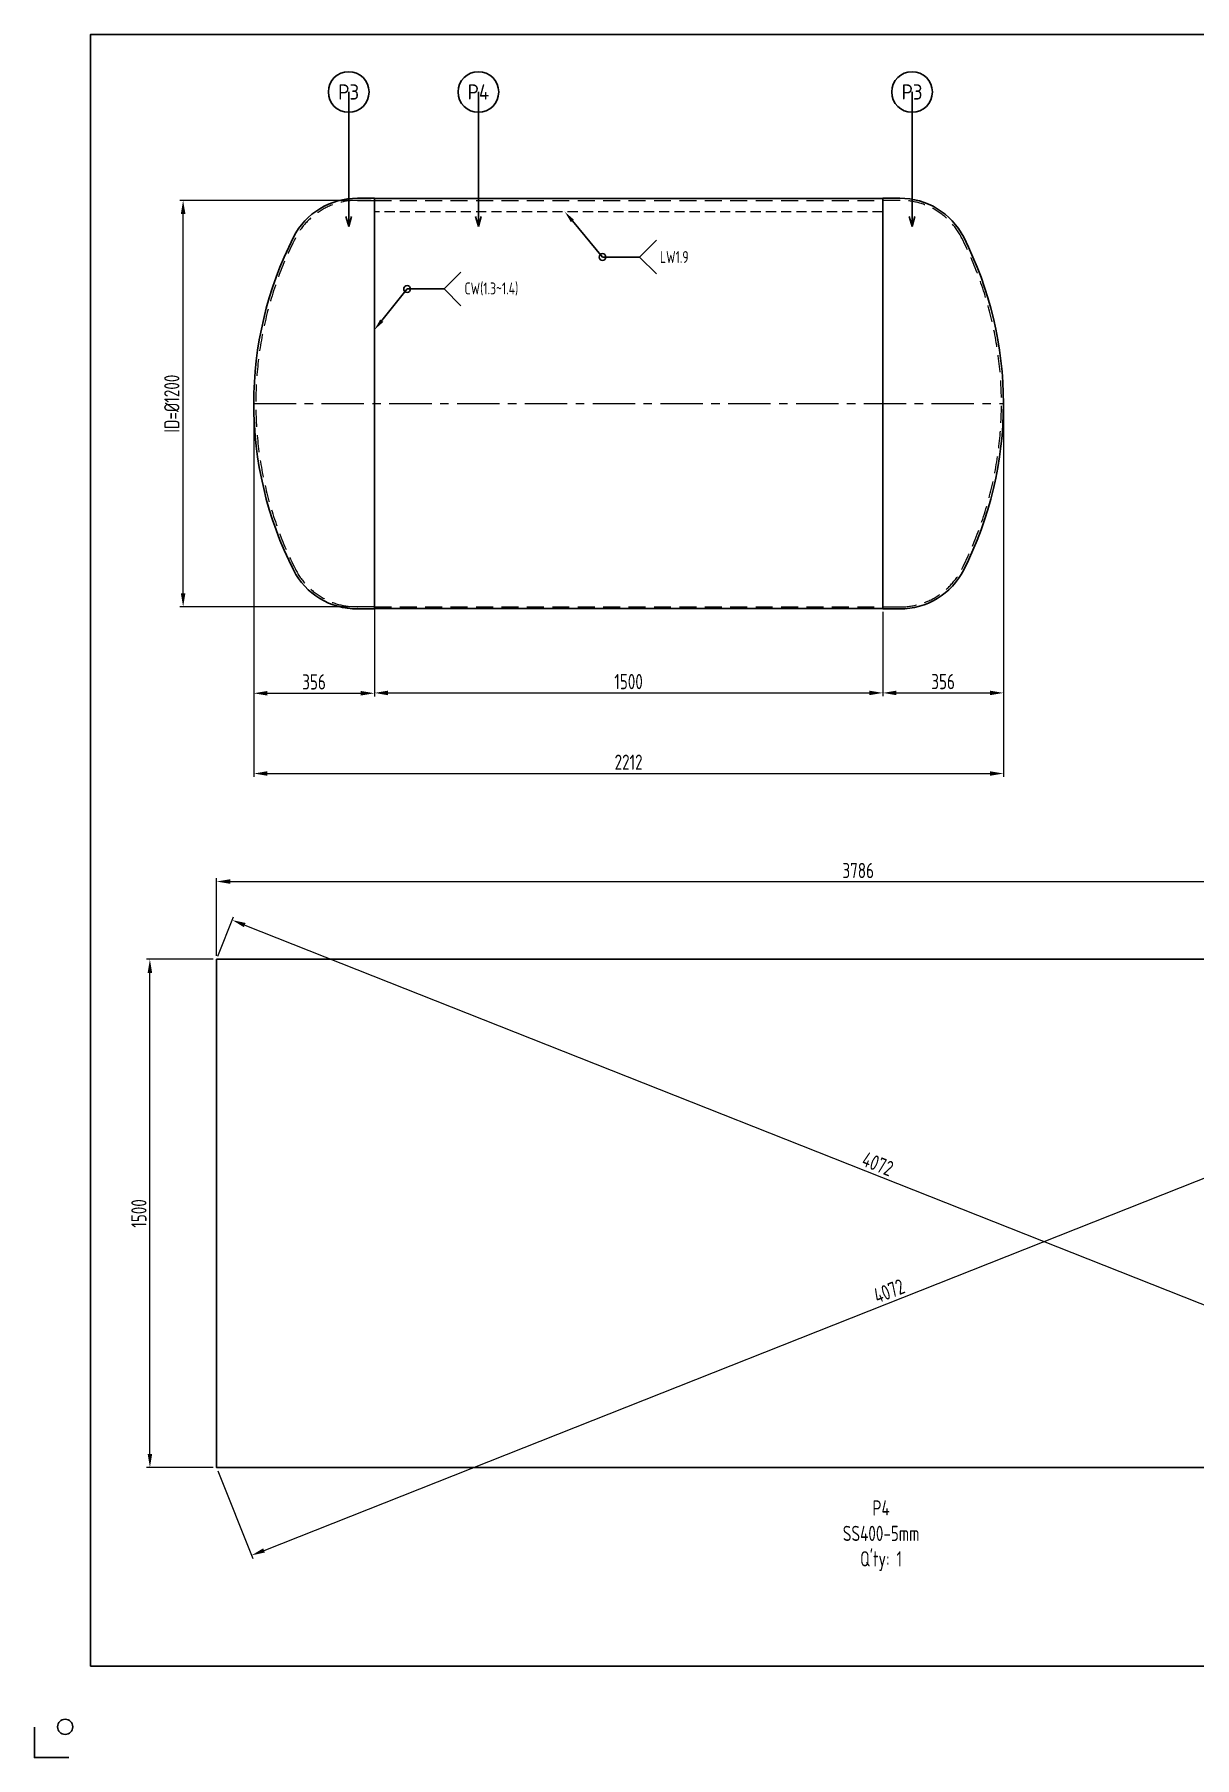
# Model space of a CAD drawing. Header units: millimetres. Extents: x -46397 to 283259, y -8690 to 23983.
# Drawn here: x 35601 to 39024, y -1903 to 3183 of the extents above; entities that cross this region are included whole.
import ezdxf
from ezdxf import colors
from ezdxf.entities.mleader import LeaderData, LeaderLine
from ezdxf.enums import TextEntityAlignment as Align
from ezdxf.math import Vec2, Vec3

# ---------------------------------------------------------------- set-up
doc = ezdxf.new("R2010")
doc.units = ezdxf.units.MM
doc.linetypes.add('CENTER', pattern=[2, 1.25, -0.25, 0.25, -0.25])
doc.linetypes.add('HIDDENX2', pattern=[0.75, 0.5, -0.25])
doc.layers.get('Defpoints').update_dxf_attribs({"lineweight": 0})
for name, color, linetype, lineweight in [('0-Dim', 7, 'Continuous', 0), ('AM_5', 3, 'Continuous', 25), ('Dtext', 255, 'Continuous', 20), ('DUONGCHINH', 7, 'Continuous', 25), ('DUONGTAM', 1, 'CENTER', 0), ('Long_AM_Visible', 30, 'Continuous', 25), ('PHANTOM 2', 8, 'Continuous', 0)]:
    doc.layers.add(name, color=color, linetype=linetype, lineweight=lineweight)
doc.styles.add('Chu va so', font='arial.ttf')
doc.styles.add('GHI CHÚ 1', font='isocp_IV25.ttf', dxfattribs={"width": 0.8})
doc.styles.add('Long_Text', font='isocp.shx', dxfattribs={"width": 0.7})
doc.styles.get("Standard").update_dxf_attribs({"font": 'isocp.shx', "width": 0.8})
doc.styles.add('TCVN', font='arial.ttf')
doc.dimstyles.new('1-30SCALE', dxfattribs={"dimtxt": 75, "dimasz": 75, "dimexe": 37.5, "dimexo": 30, "dimgap": 30, "dimtad": 1, "dimtoh": 1, "dimdec": 0, "dimdsep": 46, "dimtxsty": 'GHI CHÚ 1', "dimcen": 0.09, "dimclrd": 256, "dimclre": 256, "dimclrt": 2, "dimadec": 0, "dimazin": 0, "dimtfac": 1, "dimtdec": 0, "dimtofl": 0, "dimtmove": 0, "dimatfit": 3, "dimfxl": 1, "dimlwd": 0, "dimlwe": 0, "dimarcsym": 0})

# ---------------------------------------------------------------- blocks, each defined once
blk = doc.blocks.new('A$C84ccd93c')
at = {"color": 3, "linetype": 'HIDDENX2', "lineweight": 0, "ltscale": 100, "extrusion": (6.89019e-16, 1, 0)}
for p, q in [((-597.7, 1954.6), (-597.7, 454.6)), ((602.3, 1954.6), (602.3, 454.6))]:
    blk.add_line(p, q, dxfattribs=at)
at = {"color": 3, "linetype": 'HIDDENX2', "lineweight": 0, "ltscale": 100}
for points in [[(-597.7, 1954.6), (-597.7, 2004.6, -0.284518), (-486, 2187.9, -0.238987), (490.7, 2187.9, -0.284518), (602.3, 2004.6), (602.3, 1954.6)], [(-597.7, 454.6), (-597.7, 404.6, 0.284518), (-486, 221.3, 0.238987), (490.7, 221.3, 0.284518), (602.3, 404.6), (602.3, 454.6)]]:
    blk.add_lwpolyline(points, format="xyb", dxfattribs=at)
at = {"layer": 'DUONGCHINH', "color": 2, "ltscale": 10, "extrusion": (6.89019e-16, 1, 0)}
for p, q in [((607.3, 1954.6), (-602.7, 1954.6)), ((-602.7, 1954.6), (-602.7, 454.6)), ((607.3, 1954.6), (607.3, 454.6)), ((607.3, 454.6), (-602.7, 454.6))]:
    blk.add_line(p, q, dxfattribs=at)
at = {"layer": 'DUONGCHINH', "color": 2, "ltscale": 10}
for points in [[(-603.7, 1954.6), (-603.7, 2004.6, -0.28449), (-488.7, 2193.3, -0.238987), (493.4, 2193.3, -0.28449), (608.3, 2004.6), (608.3, 1954.6)], [(-603.7, 454.6), (-603.7, 404.6, 0.28449), (-488.7, 216, 0.238987), (493.4, 216, 0.28449), (608.3, 404.6), (608.3, 454.6)]]:
    blk.add_lwpolyline(points, format="xyb", close=True, dxfattribs=at)
at = {"layer": 'DUONGTAM', "ltscale": 100}
blk.add_line((2.3, 2310.6), (2.3, 98.6), dxfattribs=at)
blk = doc.blocks.new('*D181')
at = {"layer": 'Defpoints', "color": 0, "transparency": 16777216}
for p in [(36039.8, 2693.2), (36604.1, 2693.2, -1.5), (36604.1, 1493.2, -1.5)]:
    blk.add_point(p, dxfattribs=at)
at = {"layer": 'PHANTOM 2', "linetype": 'Continuous', "lineweight": 0, "transparency": 16777216}
for p, q in [((36594.1, 2693.2), (36029.8, 2693.2)), ((36039.8, 1533.2), (36039.8, 2653.2)), ((36594.1, 1493.2), (36029.8, 1493.2))]:
    blk.add_line(p, q, dxfattribs=at)
at = {"layer": 'PHANTOM 2', "transparency": 16777216}
for points in [[(36033.1, 2653.2), (36046.5, 2653.2), (36039.8, 2693.2)], [(36033.1, 1533.2), (36046.5, 1533.2), (36039.8, 1493.2)]]:
    blk.add_solid(points, dxfattribs=at)
at = {"layer": 'PHANTOM 2', "color": 2, "transparency": 16777216, "insert": (36006.4, 2093.2), "char_height": 45, "attachment_point": 5, "rotation": 90, "style": 'GHI CHÚ 1'}
blk.add_mtext('ID=%%C1200', dxfattribs=at)
blk = doc.blocks.new('_TagCircle')
at = {"color": 0, "linetype": 'ByBlock', "lineweight": -2, "transparency": 16777216}
blk.add_circle((0, 0), 4, dxfattribs=at)
at = {"layer": 'Long_AM_Visible', "color": 0, "transparency": 16777216, "style": 'Long_Text'}
blk.add_attdef('TAGNUMBER', text='', height=3, dxfattribs=at).set_placement((0, -1.5), align=Align.CENTER)
blk = doc.blocks.new('_Open30')
at = {"color": 0, "linetype": 'ByBlock', "lineweight": -2}
for p, q in [((-1, 0.27), (0, 0)), ((0, 0), (-1, -0.27)), ((0, 0), (-1, 0))]:
    blk.add_line(p, q, dxfattribs=at)
blk = doc.blocks.new('*D182')
at = {"layer": 'Defpoints', "color": 0, "transparency": 16777216}
for p in [(36248.1, 2093.2, -1.5), (36604.1, 2093.2, -1.5), (36604.1, 1238.3)]:
    blk.add_point(p, dxfattribs=at)
at = {"layer": 'PHANTOM 2', "linetype": 'Continuous', "lineweight": 0, "transparency": 16777216}
for p, q in [((36248.1, 2083.2), (36248.1, 1228.3)), ((36604.1, 2083.2), (36604.1, 1228.3)), ((36288.1, 1238.3), (36564.1, 1238.3))]:
    blk.add_line(p, q, dxfattribs=at)
at = {"layer": 'PHANTOM 2', "transparency": 16777216}
for points in [[(36288.1, 1245), (36288.1, 1231.6), (36248.1, 1238.3)], [(36564.1, 1245), (36564.1, 1231.6), (36604.1, 1238.3)]]:
    blk.add_solid(points, dxfattribs=at)
at = {"layer": 'PHANTOM 2', "color": 2, "transparency": 16777216, "insert": (36426.1, 1271.8), "char_height": 45, "attachment_point": 5, "style": 'GHI CHÚ 1'}
blk.add_mtext('356', dxfattribs=at)
blk = doc.blocks.new('*D183')
at = {"layer": 'Defpoints', "color": 0, "transparency": 16777216}
for p in [(36604.1, 2093.2, -1.5), (38104.1, 1488.2, -1.5), (38104.1, 1239.3)]:
    blk.add_point(p, dxfattribs=at)
at = {"layer": 'PHANTOM 2', "linetype": 'Continuous', "lineweight": 0, "transparency": 16777216}
for p, q in [((36604.1, 2083.2), (36604.1, 1229.3)), ((38104.1, 1478.2), (38104.1, 1229.3)), ((36644.1, 1239.3), (38064.1, 1239.3))]:
    blk.add_line(p, q, dxfattribs=at)
at = {"layer": 'PHANTOM 2', "transparency": 16777216}
for points in [[(36644.1, 1246), (36644.1, 1232.6), (36604.1, 1239.3)], [(38064.1, 1246), (38064.1, 1232.6), (38104.1, 1239.3)]]:
    blk.add_solid(points, dxfattribs=at)
at = {"layer": 'PHANTOM 2', "color": 2, "transparency": 16777216, "insert": (37354.1, 1272.7), "char_height": 45, "attachment_point": 5, "style": 'GHI CHÚ 1'}
blk.add_mtext('1500', dxfattribs=at)
blk = doc.blocks.new('*D184')
at = {"layer": 'Defpoints', "color": 0, "transparency": 16777216}
for p in [(38460.2, 2093.2, -1.5), (38104.1, 1488.2, -1.5), (38460.2, 1239.3)]:
    blk.add_point(p, dxfattribs=at)
at = {"layer": 'PHANTOM 2', "linetype": 'Continuous', "lineweight": 0, "transparency": 16777216}
for p, q in [((38460.2, 2083.2), (38460.2, 1229.3)), ((38104.1, 1478.2), (38104.1, 1229.3)), ((38144.1, 1239.3), (38420.2, 1239.3))]:
    blk.add_line(p, q, dxfattribs=at)
at = {"layer": 'PHANTOM 2', "transparency": 16777216}
for points in [[(38144.1, 1246), (38144.1, 1232.6), (38104.1, 1239.3)], [(38420.2, 1246), (38420.2, 1232.6), (38460.2, 1239.3)]]:
    blk.add_solid(points, dxfattribs=at)
at = {"layer": 'PHANTOM 2', "color": 2, "transparency": 16777216, "insert": (38282.1, 1272.8), "char_height": 45, "attachment_point": 5, "style": 'GHI CHÚ 1'}
blk.add_mtext('356', dxfattribs=at)
blk = doc.blocks.new('*D185')
at = {"layer": 'Defpoints', "color": 0, "transparency": 16777216}
for p in [(36248.1, 2093.2, -1.5), (38460.2, 2093.2, -1.5), (38460.2, 1001.4)]:
    blk.add_point(p, dxfattribs=at)
at = {"layer": 'PHANTOM 2', "linetype": 'Continuous', "lineweight": 0, "transparency": 16777216}
for p, q in [((36248.1, 2083.2), (36248.1, 991.4)), ((38460.2, 2083.2), (38460.2, 991.4)), ((36288.1, 1001.4), (38420.2, 1001.4))]:
    blk.add_line(p, q, dxfattribs=at)
at = {"layer": 'PHANTOM 2', "transparency": 16777216}
for points in [[(36288.1, 1008.1), (36288.1, 994.7), (36248.1, 1001.4)], [(38420.2, 1008.1), (38420.2, 994.7), (38460.2, 1001.4)]]:
    blk.add_solid(points, dxfattribs=at)
at = {"layer": 'PHANTOM 2', "color": 2, "transparency": 16777216, "insert": (37354.1, 1034.8), "char_height": 45, "attachment_point": 5, "style": 'GHI CHÚ 1'}
blk.add_mtext('2212', dxfattribs=at)
blk = doc.blocks.new('*D191')
at = {"layer": 'Defpoints', "color": 0, "transparency": 16777216}
for p in [(35941.8, 453), (36138.6, 453), (36138.6, -1047)]:
    blk.add_point(p, dxfattribs=at)
at = {"layer": 'PHANTOM 2', "linetype": 'Continuous', "lineweight": 0, "transparency": 16777216}
for p, q in [((36128.6, 453), (35931.8, 453)), ((35941.8, -1007), (35941.8, 413)), ((36128.6, -1047), (35931.8, -1047))]:
    blk.add_line(p, q, dxfattribs=at)
at = {"layer": 'PHANTOM 2', "transparency": 16777216}
for points in [[(35935.1, 413), (35948.4, 413), (35941.8, 453)], [(35935.1, -1007), (35948.4, -1007), (35941.8, -1047)]]:
    blk.add_solid(points, dxfattribs=at)
at = {"layer": 'PHANTOM 2', "color": 2, "transparency": 16777216, "insert": (35909.3, -297), "char_height": 45, "attachment_point": 5, "rotation": 90, "style": 'GHI CHÚ 1'}
blk.add_mtext('1500', dxfattribs=at)
blk = doc.blocks.new('*D192')
at = {"layer": 'Defpoints', "color": 0, "transparency": 16777216}
for p in [(39924.6, 682.6), (36138.6, 453), (39924.6, 453)]:
    blk.add_point(p, dxfattribs=at)
at = {"layer": 'PHANTOM 2', "linetype": 'Continuous', "lineweight": 0, "transparency": 16777216}
for p, q in [((36138.6, 463), (36138.6, 692.6)), ((36178.6, 682.6), (39884.6, 682.6)), ((39924.6, 463), (39924.6, 692.6))]:
    blk.add_line(p, q, dxfattribs=at)
at = {"layer": 'PHANTOM 2', "transparency": 16777216}
for points in [[(36178.6, 689.3), (36178.6, 675.9), (36138.6, 682.6)], [(39884.6, 689.3), (39884.6, 675.9), (39924.6, 682.6)]]:
    blk.add_solid(points, dxfattribs=at)
at = {"layer": 'PHANTOM 2', "color": 2, "transparency": 16777216, "insert": (38031.6, 715.1), "char_height": 45, "attachment_point": 5, "style": 'GHI CHÚ 1'}
blk.add_mtext('3786', dxfattribs=at)
blk = doc.blocks.new('*D193')
at = {"layer": 'Defpoints', "color": 0, "transparency": 16777216}
for p in [(39924.6, 453), (40027.4, 193.6), (36138.6, -1047)]:
    blk.add_point(p, dxfattribs=at)
at = {"layer": 'PHANTOM 2', "linetype": 'Continuous', "lineweight": 0, "transparency": 16777216}
for p, q in [((39928.3, 443.7), (40031.1, 184.3)), ((36278.6, -1291.6), (39990.2, 178.9)), ((36142.3, -1056.3), (36245.1, -1315.7))]:
    blk.add_line(p, q, dxfattribs=at)
at = {"layer": 'PHANTOM 2', "transparency": 16777216}
for points in [[(39987.7, 185.1), (39992.6, 172.7), (40027.4, 193.6)], [(36276.1, -1285.4), (36281, -1297.8), (36241.4, -1306.4)]]:
    blk.add_solid(points, dxfattribs=at)
at = {"layer": 'PHANTOM 2', "color": 2, "transparency": 16777216, "insert": (38122.4, -526.2), "char_height": 45, "attachment_point": 5, "rotation": 21.6133, "style": 'GHI CHÚ 1'}
blk.add_mtext('4072', dxfattribs=at)
blk = doc.blocks.new('*D194')
at = {"layer": 'Defpoints', "color": 0, "transparency": 16777216}
for p in [(36138.6, 453), (39970.5, -931.2), (39924.6, -1047)]:
    blk.add_point(p, dxfattribs=at)
at = {"layer": 'PHANTOM 2', "linetype": 'Continuous', "lineweight": 0, "transparency": 16777216}
for p, q in [((36142.3, 462.3), (36188.2, 578.1)), ((36221.7, 554.1), (39933.3, -916.4)), ((39928.3, -1037.7), (39974.2, -921.9))]:
    blk.add_line(p, q, dxfattribs=at)
at = {"layer": 'PHANTOM 2', "transparency": 16777216}
for points in [[(36224.1, 560.3), (36219.2, 547.9), (36184.5, 568.8)], [(39935.7, -910.2), (39930.8, -922.6), (39970.5, -931.2)]]:
    blk.add_solid(points, dxfattribs=at)
at = {"layer": 'PHANTOM 2', "color": 2, "transparency": 16777216, "insert": (38089.4, -150.9), "char_height": 45, "attachment_point": 5, "rotation": 338.3867, "style": 'GHI CHÚ 1'}
blk.add_mtext('4072', dxfattribs=at)
blk = doc.blocks.new('*S266')
at = {"layer": 'AM_5'}
for p, q in [((36809.5, 2431.5, -1.5), (36859.5, 2481.5, -1.5)), ((36700.6, 2431.5, -1.5), (36626, 2338.2, -1.5)), ((36700.6, 2431.5, -1.5), (36809.5, 2431.5, -1.5)), ((36809.5, 2431.5, -1.5), (36859.5, 2381.5, -1.5))]:
    blk.add_line(p, q, dxfattribs=at)
at = {"layer": 'AM_5', "color": 2}
blk.add_circle((36700.6, 2431.5, -1.5), 9.97, dxfattribs=at)
at = {"layer": 'AM_5', "linetype": 'Continuous'}
blk.add_trace([(36621.4, 2341.8, -1.5), (36630.6, 2334.5, -1.5), (36604.1, 2310.9, -1.5)], dxfattribs=at)
at = {"layer": 'AM_5', "color": 2, "insert": (36870, 2431.5, -1.5), "char_height": 35, "attachment_point": 4}
blk.add_mtext('CW(1.3~1.4)', dxfattribs=at)
blk = doc.blocks.new('*S267')
at = {"layer": 'AM_5'}
for p, q in [((36967.3, 1959.7, -1.5), (36878.5, 2066.3, -1.5)), ((37076.3, 1959.7, -1.5), (37126.3, 2009.7, -1.5)), ((36967.3, 1959.7, -1.5), (37076.3, 1959.7, -1.5)), ((37076.3, 1959.7, -1.5), (37126.3, 1909.7, -1.5))]:
    blk.add_line(p, q, dxfattribs=at)
at = {"layer": 'AM_5', "color": 2}
blk.add_circle((36967.3, 1959.7, -1.5), 9.97, dxfattribs=at)
at = {"layer": 'AM_5', "linetype": 'Continuous'}
blk.add_trace([(36882.9, 2070, -1.5), (36874, 2062.6, -1.5), (36856.1, 2093.2, -1.5)], dxfattribs=at)
at = {"layer": 'AM_5', "color": 2, "insert": (37136.8, 1959.7, -1.5), "char_height": 35, "attachment_point": 4}
blk.add_mtext('LW1.9', dxfattribs=at)
blk = doc.blocks.new('*U1814')
at = {"lineweight": 25}
for points in [[(0, 0), (8092.7, 0), (8092.7, 5301.1), (0, 5301.1)], [(0, 0), (6118.9, 0), (6118.9, 5301.1), (0, 5301.1)]]:
    blk.add_lwpolyline(points, close=True, dxfattribs=at)
at = {"lineweight": 25, "elevation": -0.2}
blk.add_lwpolyline([(-182.2, -198.1), (-182.2, -297.1), (-70.8, -297.1)], dxfattribs=at)
at = {"lineweight": 25}
blk.add_circle((-82.5, -197.4, -0.2), 24.6, dxfattribs=at)
at = {"layer": 'Dtext', "ltscale": 0.1}
for tag, p, height, style in [('REV_3', (6171, 1991.1), 35.2, 'TCVN'), ('FOR_APPROVAL3', (6523.5, 1988.6, -0.3), 42.3, 'TCVN'), ('REV_2', (6171, 1859.5), 35.2, 'TCVN'), ('FOR_APPROVAL2', (6523.5, 1857.1, -0.3), 42.3, 'TCVN'), ('REV_1', (6171, 1727.9), 35.2, 'TCVN'), ('FOR_APPROVAL1', (6523.5, 1725.5, -0.3), 42.3, 'TCVN'), ('REV_0', (6171, 1596.4), 35.2, 'TCVN'), ('NGUOI_VE', (6899.1, 1594.5, -0.3), 42.3, 'TCVN'), ('NGUOI_KIEM_2', (7272.8, 1594.5, -0.3), 42.3, 'TCVN'), ('NGUOI_DUYET', (7724.3, 1594.5, -0.3), 42.3, 'TCVN'), ('1.1_A4', (7747, 80.3, -0.3), 42.3, 'Chu va so'), ('A4_A4', (7887.7, 80.3, -0.3), 42.3, 'Chu va so'), ('REV.', (8003.6, 80.3, -0.3), 42.3, 'Chu va so')]:
    blk.add_attdef(tag, p, '', height=height, dxfattribs=dict(at, style=style))
for tag, p, height, style, width in [('NGAY_REV03', (6260.3, 1988.6, -0.3), 36.7, 'TCVN', 0.95), ('NGAY_REV02', (6260.3, 1857.1, -0.3), 36.7, 'TCVN', 0.95), ('NGAY_REV01', (6260.3, 1725.5, -0.3), 36.7, 'TCVN', 0.95), ('NGAY_REV0', (6260.3, 1593.9, -0.3), 36.7, 'TCVN', 0.95), ('DWD.NO', (6257.1, 34.3, -0.3), 56.4, 'Chu va so', 0.85)]:
    blk.add_attdef(tag, p, '', height=height, dxfattribs=dict(at, style=style, width=width))
at = {"layer": 'Dtext', "lineweight": 25, "ltscale": 0.1, "style": 'Chu va so'}
for tag, p, height in [('PROJECT_CODE', (6664.7, 662.6), 84.6), ('TITLE1', (6298.3, 505.3, -0.3), 56.4), ('TITLE2', (6298.3, 372.7, -0.3), 56.4), ('TITLE3', (6298.3, 241.1, -0.3), 56.4)]:
    blk.add_attdef(tag, p, '', height=height, dxfattribs=at)

msp = doc.modelspace()

# ---------------------------------------------------------------- linework, layer by layer
at = {"layer": 'DUONGCHINH'}
msp.add_lwpolyline([(36138.59, 453.04), (39924.59, 453.04), (39924.59, -1046.96), (36138.59, -1046.96)], close=True, dxfattribs=at)

# ---------------------------------------------------------------- block references
at = {"rotation": 90}
msp.add_blockref('A$C84ccd93c', (38558.75, 2090.84, -1.5), dxfattribs=at)
at = {"layer": 'AM_5'}
for name, p in [('*S267', (309.79, 566.18)), ('*S266', (0, 0))]:
    msp.add_blockref(name, p, dxfattribs=at)

# ---------------------------------------------------------------- texts
at = {"color": 3, "insert": (37943.97, -1143.88), "char_height": 45, "attachment_point": 1}
msp.add_mtext_dynamic_manual_height_columns("\\pxqc;P4\\PSS400-5mm\\PQ'ty: 1", width=310.331, gutter_width=322.31, heights=[0], dxfattribs=at)

# ---------------------------------------------------------------- dimensions: what is measured, and where the dimension line sits
at = {"layer": 'PHANTOM 2'}
dim = msp.add_linear_dim(base=(36039.79, 2693.18), p1=(36604.14, 1493.18, -1.5), p2=(36604.14, 2693.18, -1.5), angle=90, text='ID=%%C<>', dimstyle='1-30SCALE', override={"dimtxt": 45, "dimasz": 40, "dimexe": 10, "dimexo": 10, "dimgap": 10, "dimpost": '', "dimtmove": 1}, dxfattribs=at)
dim.commit()
dim.dimension.update_dxf_attribs({"geometry": '*D181', "text_midpoint": (36006.41, 2093.18)})
for base, p1, p2, picture, middle in [((36604.14, 1238.31), (36248.12, 2093.18, -1.5), (36604.14, 2093.18, -1.5), '*D182', (36426.13, 1271.77)), ((38460.15, 1001.41), (36248.12, 2093.18, -1.5), (38460.15, 2093.18, -1.5), '*D185', (37354.14, 1034.8)), ((38104.14, 1239.31), (36604.14, 2093.18, -1.5), (38104.14, 1488.18, -1.5), '*D183', (37354.14, 1272.69)), ((38460.15, 1239.31), (38104.14, 1488.18, -1.5), (38460.15, 2093.18, -1.5), '*D184', (38282.15, 1272.77)), ((39924.59, 682.6), (36138.59, 453.04), (39924.59, 453.04), '*D192', (38031.59, 715.1))]:
    dim = msp.add_linear_dim(base=base, p1=p1, p2=p2, dimstyle='1-30SCALE', override={"dimtxt": 45, "dimasz": 40, "dimexe": 10, "dimexo": 10, "dimgap": 10, "dimtmove": 1}, dxfattribs=at)
    dim.commit()
    dim.dimension.update_dxf_attribs({"geometry": picture, "text_midpoint": middle})
for p1, p2, distance, picture, middle in [((36138.59, 453.04), (39924.59, -1046.96), 124.56, '*D194', (38089.44, -150.93)), ((36138.59, -1046.96), (39924.59, 453.04), -279.04, '*D193', (38122.39, -526.16))]:
    dim = msp.add_aligned_dim(p1=p1, p2=p2, distance=distance, dimstyle='1-30SCALE', override={"dimtxt": 45, "dimasz": 40, "dimexe": 10, "dimexo": 10, "dimgap": 10, "dimtmove": 1}, dxfattribs=at)
    dim.commit()
    dim.dimension.update_dxf_attribs({"geometry": picture, "text_midpoint": middle})
dim = msp.add_linear_dim(base=(35941.76, 453.04), p1=(36138.59, -1046.96), p2=(36138.59, 453.04), angle=90, dimstyle='1-30SCALE', override={"dimtxt": 45, "dimasz": 40, "dimexe": 10, "dimexo": 10, "dimgap": 10, "dimtmove": 1}, dxfattribs=at)
dim.commit()
dim.dimension.update_dxf_attribs({"geometry": '*D191', "text_midpoint": (35909.26, -296.96)})

# ---------------------------------------------------------------- leaders
at = {"layer": '0-Dim', "color": 6}
ml = msp.add_multileader_block('Standard', dxfattribs=at)
ml.set_content('_TagCircle', color=6, scale=15)
ml.set_attribute('TAGNUMBER', 'P3', width=0)
ml.set_leader_properties(color=5)
ml.set_arrow_properties(name='OPEN30')
ml.build(insert=Vec2(0, 0))
ml.multileader.update_dxf_attribs({"has_dogleg": 0, "text_left_attachment_type": 6, "text_right_attachment_type": 6, "dogleg_length": 0.36, "arrow_head_size": 30, "block_connection_type": 1})
ctx = ml.context
ctx.base_point, ctx.char_height, ctx.arrow_head_size, ctx.landing_gap_size, ctx.plane_origin = Vec3(36528.26, 3012.96, -1.5), 56, 30, 1.4, Vec3(36877.88, 3003.41, -1.5)
ctx.left_attachment, ctx.right_attachment, ctx.attachment_type = 6, 6, 1
notes = []
notes.append((ctx, [(0, (1, 1, 0), (36528.62, 3012.96, -1.5), (-1, 0), 0.36, [(0, [(36528.26, 2615.76, -1.5)], 0, [])])]))
ctx.block.insert = Vec3(36528.26, 3012.96, -1.5)
ml = msp.add_multileader_block('Standard', dxfattribs=at)
ml.set_content('_TagCircle', color=6, scale=15)
ml.set_attribute('TAGNUMBER', 'P4', width=0)
ml.set_leader_properties(color=5)
ml.set_arrow_properties(name='OPEN30')
ml.build(insert=Vec2(0, 0))
ml.multileader.update_dxf_attribs({"has_dogleg": 0, "text_left_attachment_type": 6, "text_right_attachment_type": 6, "dogleg_length": 0.36, "arrow_head_size": 30, "block_connection_type": 1})
ctx = ml.context
ctx.base_point, ctx.char_height, ctx.arrow_head_size, ctx.landing_gap_size, ctx.plane_origin = Vec3(36910.96, 3012.96, -1.5), 56, 30, 1.4, Vec3(37260.58, 3003.41, -1.5)
ctx.left_attachment, ctx.right_attachment, ctx.attachment_type = 6, 6, 1
notes.append((ctx, [(0, (1, 1, 0), (36911.32, 3012.96, -1.5), (-1, 0), 0.36, [(0, [(36910.96, 2615.76, -1.5)], 0, [])])]))
ctx.block.insert = Vec3(36910.96, 3012.96, -1.5)
ml = msp.add_multileader_block('Standard', dxfattribs=at)
ml.set_content('_TagCircle', color=6, scale=15)
ml.set_attribute('TAGNUMBER', 'P3', width=0)
ml.set_leader_properties(color=5)
ml.set_arrow_properties(name='OPEN30')
ml.build(insert=Vec2(0, 0))
ml.multileader.update_dxf_attribs({"has_dogleg": 0, "text_left_attachment_type": 6, "text_right_attachment_type": 6, "dogleg_length": 0.36, "arrow_head_size": 30, "block_connection_type": 1})
ctx = ml.context
ctx.base_point, ctx.char_height, ctx.arrow_head_size, ctx.landing_gap_size, ctx.plane_origin = Vec3(38190.5, 3012.96, -1.5), 56, 30, 1.4, Vec3(38540.12, 3003.41, -1.5)
ctx.left_attachment, ctx.right_attachment, ctx.attachment_type = 6, 6, 1
notes.append((ctx, [(0, (1, 1, 0), (38190.86, 3012.96, -1.5), (-1, 0), 0.36, [(0, [(38190.5, 2615.76, -1.5)], 0, [])])]))
ctx.block.insert = Vec3(38190.5, 3012.96, -1.5)
for ctx, leaders in notes:
    for number, flags, end, landing, length, lines in leaders:
        leader = LeaderData()
        leader.index, (leader.has_last_leader_line, leader.has_dogleg_vector, leader.attachment_direction) = number, flags
        leader.last_leader_point, leader.dogleg_vector, leader.dogleg_length = Vec3(end), Vec3(landing), length
        for number, points, colour, breaks in lines:
            line = LeaderLine()
            line.index, line.vertices, line.color, line.breaks = number, Vec3.list(points), colors.encode_raw_color(colour), breaks
            leader.lines.append(line)
        ctx.leaders.append(leader)

# ---------------------------------------------------------------- next in the draw order: block references
at = {"xscale": 0.9084576280678549, "yscale": 0.9084576280678549, "zscale": 0.9084576280678549}
msp.add_blockref('*U1814', (35766.76, -1633.08), dxfattribs=at)

# ---------------------------------------------------------------- next in the draw order: linework, layer by layer
at = {"color": 4, "linetype": 'HIDDENX2', "lineweight": 0, "ltscale": 60}
msp.add_line((38104.14, 2659.36, -1.5), (36604.14, 2659.36, -1.5), dxfattribs=at)

doc.saveas('drawing.dxf')
